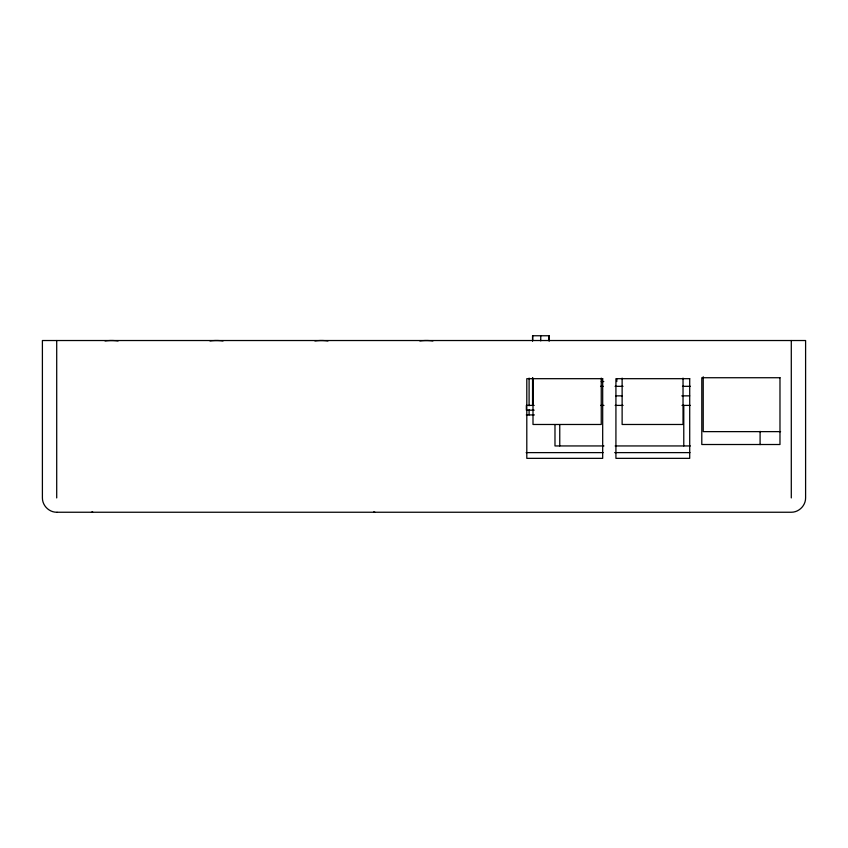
<?xml version="1.0" encoding="UTF-8"?>
<svg xmlns="http://www.w3.org/2000/svg" width="848" height="848" viewBox="0 0 848 848"><rect width="100%" height="100%" fill="white"/><g stroke="black" fill="none" stroke-linecap="round" stroke-linejoin="round"><path stroke-width="1.27" d="M92.665 511.927L91.467 512.245M601.19 381.547L603.787 381.547M600.543 386.317L603.182 386.317M615.086 386.317L623.015 386.317M682.492 386.317L690.42 386.317M615.775 395.857L622.379 395.857M681.792 395.857L689.71 395.857M534.166 405.397L526.364 405.397L526.364 410.167L534.166 410.167M600.649 405.397L603.946 405.397M615.16 405.397L623.079 405.397M682.015 405.397L690.346 405.397M526.29 414.937L534.378 414.937M780.584 431.632L703.225 431.632L703.225 376.777M603.946 445.942L554.984 445.942L554.984 424.742M615.16 445.942L690.346 445.942M526.152 452.62L603.14 452.62M614.683 452.62L689.996 452.62M57.176 512.245L791.29 512.245C798.954 512.298 805.653 505.599 805.6 497.935L805.6 340.525L42.4 340.525L42.4 497.935C42.347 505.694 49.226 512.436 56.975 512.245M374.901 512.245L373.714 511.927M791.29 340.525L791.29 497.935M760.094 431.367L760.094 444.617M683.774 405.397L683.774 445.942M683.032 378.102L683.032 424.477L622.125 424.477L622.125 378.102M616.803 379.162L616.803 381.547M601.253 378.102L601.253 424.477L533 424.477L533 378.102M559.754 425.018L559.754 445.942M549.197 340.896L549.197 335.755L532.544 335.755L532.544 340.896M549.069 335.755L549.069 340.896M540.748 335.755L540.748 340.896M532.671 335.755L532.671 340.896M532.671 378.081L532.671 405.397M532.544 378.081L532.544 405.397M529.099 378.091L529.099 405.726M529.099 409.669L529.099 414.937M56.71 340.525L56.71 497.935M209.965 340.949A50.085 50.085 0 0 1 223.045 340.949M314.905 340.949A50.085 50.085 0 0 1 327.985 340.949M105.025 340.949A50.085 50.085 0 0 1 118.105 340.949M419.845 340.949A50.085 50.085 0 0 1 432.925 340.949M779.98 377.731L701.794 377.731L701.794 444.511L779.98 444.511L779.98 377.731M602.684 378.685L526.799 378.685L526.799 458.344L602.684 458.344L602.684 378.685M689.71 378.685L615.924 378.685L615.924 458.344L689.71 458.344L689.71 378.685"/></g></svg>
